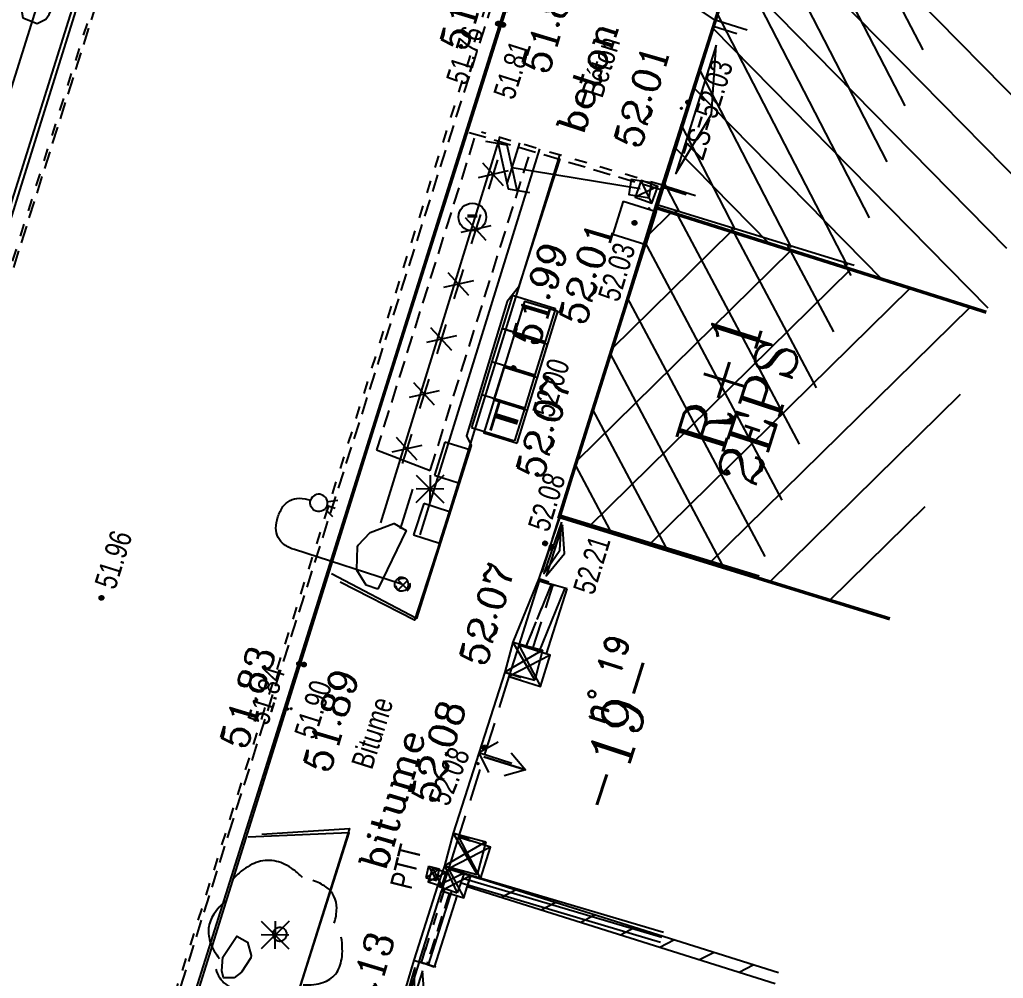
# Model space of a CAD drawing. Extents: x 661856 to 662117, y 6866905 to 6867165.
# Drawn here: x 662049.8 to 662064.02, y 6866967.09 to 6866980.94 of the extents above; entities that cross this region are included whole.
import ezdxf
from ezdxf.enums import TextEntityAlignment as Align

# ---------------------------------------------------------------- set-up
doc = ezdxf.new("R2010")
doc.units = 0
for name, pattern in [('CACHE', [0.375, 0.25, -0.125]), ('CONTINU', [0]), ('DISCONTIN', [0.75, 0.5, -0.25]), ('HIDDEN', [0.375, 0.25, -0.125]), ('JSI_TCO', [1, 0.5, 0.5]), ('JSI_TCO2', [1, 0.5, 0.5]), ('JSI_TIC', [0.2, 0.08, 0.01, -0.1, 0.01]), ('PARALLEL', [0])]:
    doc.linetypes.add(name, pattern=pattern)
doc.layers.get('0').update_dxf_attribs({"linetype": 'CONTINUOUS'})
for name, color, linetype in [('ACCES', 7, 'CONTINU'), ('ALTI', 140, 'CONTINUOUS'), ('ARBRES', 3, 'CONTINU'), ('BATI', 6, 'CONTINUOUS'), ('BORDURE', 7, 'CONTINU'), ('COTE_ALTI', 8, 'CONTINU'), ('COTE_DE_SEUIL', 8, 'CONTINU'), ('ECLAIRAGE_PUBL', 3, 'CONTINU'), ('HACHURE', 7, 'CONTINUOUS'), ('HAIE', 3, 'CONTINU'), ('LIGNE_DIVERS', 7, 'CONTINU'), ('LIMITE', 7, 'CONTINUOUS'), ('MUR', 7, 'CONTINU'), ('NOM_DE_VOIE', 7, 'CONTINU'), ('OBJDIVERS', 104, 'CONTINUOUS'), ('OBJEDF', 240, 'CONTINUOUS'), ('OBJEP', 220, 'CONTINUOUS'), ('OBJET_EAU', 4, 'CONTINU'), ('OBJET_ELECTRIC', 3, 'CONTINU'), ('OBJET_TELECOM', 4, 'CONTINU'), ('OBJTELECOM', 3, 'CONTINUOUS'), ('OUVRAGE_ART_DA', 7, 'CONTINU'), ('OUVRAGE_ART_PI', 7, 'CONTINU'), ('TEXTE', 7, 'CONTINUOUS'), ('VEGETATION', 3, 'CONTINUOUS'), ('VOIRIE', 7, 'CONTINUOUS')]:
    doc.layers.add(name, color=color, linetype=linetype)
doc.styles.add('5-2', font='romand.shx', dxfattribs={"height": 0.35})
doc.styles.add('7-2', font='romanc.shx', dxfattribs={"height": 0.7})
doc.styles.add('COMPLEX', font='COMPLEX')
doc.styles.get("Standard").update_dxf_attribs({"font": 'ARIALUNI.ttf', "height": 2})
doc.linetypes.add('JSI_HAIED', pattern='A,0.48,0.06,-0.1,[138,jsi_form.shx,S=0.05,R=0,X=-0.1,Y=0],0.06', length=0.7)
doc.linetypes.add('JSI_HAIEG', pattern='A,0.48,0.06,-0.1,[137,jsi_form.shx,S=0.05,R=0,X=-0.1,Y=0],0.06', length=0.7)
doc.linetypes.add('JSI_MUD', pattern='A,0.0001,[130,jsi_form.shx,S=0.5,R=0,X=0.875,Y=0],-0.75', length=0.7501)
doc.linetypes.add('JSI_MUG', pattern='A,0.0001,[130,jsi_form.shx,S=0.5,R=0,X=-0.125,Y=0],-0.75', length=0.7501)
doc.linetypes.add('JSI_MUR', pattern='A,1e-06,-0.5,[130,jsi_form.shx,S=0.7,R=315,X=0.05,Y=0],-0.5', length=1.000001)

# ---------------------------------------------------------------- blocks, each defined once
blk = doc.blocks.new('*X119')
at = {"layer": 'MUR', "color": 7, "linetype": 'CONTINU'}
for p, q in [((610695.414, 133474.035), (610695.347, 133473.815)), ((610695.313, 133473.705), (610695.246, 133473.485)), ((610695.212, 133473.375), (610695.145, 133473.155)), ((610695.111, 133473.045), (610695.099, 133473.006))]:
    blk.add_line(p, q, dxfattribs=at)
blk = doc.blocks.new('*X120')
at = {"layer": 'MUR', "color": 7, "linetype": 'CONTINU'}
for p, q in [((610696.171, 133473.986), (610696.371, 133474.093)), ((610696.745, 133473.811), (610696.945, 133473.918)), ((610697.319, 133473.636), (610697.519, 133473.742)), ((610697.893, 133473.46), (610698.093, 133473.567)), ((610698.466, 133473.285), (610698.667, 133473.392)), ((610699.04, 133473.11), (610699.241, 133473.216)), ((610699.614, 133472.934), (610699.814, 133473.041))]:
    blk.add_line(p, q, dxfattribs=at)
blk = doc.blocks.new('*X121')
at = {"layer": 'MUR', "color": 7, "linetype": 'CONTINU'}
for p, q in [((610696.775, 133478.172), (610696.877, 133478.508)), ((610696.591, 133477.569), (610696.714, 133477.971))]:
    blk.add_line(p, q, dxfattribs=at)
blk = doc.blocks.new('*X122')
at = {"layer": 'BATI', "color": 7, "linetype": 'CONTINU'}
for p, q in [((610698.2, 133483.559), (610698.54, 133483.899)), ((610697.703, 133481.93), (610699.406, 133483.633)), ((610697.205, 133480.302), (610700.271, 133483.367)), ((610697.395, 133479.36), (610701.137, 133483.101)), ((610698.266, 133479.099), (610702.002, 133482.835)), ((610699.136, 133478.838), (610702.867, 133482.569)), ((610700.007, 133478.578), (610702.742, 133481.312)), ((610700.877, 133478.317), (610702.245, 133479.684))]:
    blk.add_line(p, q, dxfattribs=at)
blk = doc.blocks.new('*X123')
at = {"layer": 'BATI', "color": 7, "linetype": 'CONTINU'}
for p, q in [((610699.911, 133489.167), (610703.916, 133485.162)), ((610699.647, 133488.3), (610703.652, 133484.295)), ((610699.382, 133487.433), (610703.387, 133483.428)), ((610699.118, 133486.567), (610703.123, 133482.561)), ((610698.853, 133485.7), (610701.591, 133482.962)), ((610698.589, 133484.833), (610699.957, 133483.464))]:
    blk.add_line(p, q, dxfattribs=at)
blk = doc.blocks.new('*X128')
at = {"layer": 'HAIE', "color": 3, "linetype": 'CONTINU'}
for p, q in [((610696.025, 133484.642), (610695.896, 133484.217)), ((610696.177, 133484.48), (610695.745, 133484.379)), ((610696.112, 133484.267), (610695.809, 133484.591)), ((610695.87, 133483.472), (610695.567, 133483.796)), ((610695.783, 133483.846), (610695.654, 133483.422)), ((610695.934, 133483.684), (610695.502, 133483.584)), ((610695.541, 133483.051), (610695.411, 133482.626)), ((610695.627, 133482.676), (610695.325, 133483)), ((610695.692, 133482.889), (610695.26, 133482.788)), ((610695.385, 133481.881), (610695.082, 133482.205)), ((610695.298, 133482.255), (610695.169, 133481.831)), ((610695.45, 133482.093), (610695.018, 133481.993)), ((610695.143, 133481.085), (610694.84, 133481.409)), ((610695.056, 133481.46), (610694.927, 133481.035)), ((610695.208, 133481.297), (610694.776, 133481.197)), ((610694.814, 133480.664), (610694.685, 133480.24)), ((610694.965, 133480.502), (610694.533, 133480.402)), ((610694.901, 133480.29), (610694.598, 133480.614))]:
    blk.add_line(p, q, dxfattribs=at)
blk = doc.blocks.new('P29600')
blk.add_lwpolyline([(0, 0), (1, 0), (1, 1), (0, 1), (0, 0), (1, 1), (0, 1), (1, 0)])
blk = doc.blocks.new('P21100', base_point=(1, 1))
blk.add_circle((1, 1), 1)
blk.add_text('-', height=2.15).set_placement((0.5, 0.25), (1.5, 0.25), align=Align.ALIGNED)
blk = doc.blocks.new('P27600')
for points in [[(0, 0), (1, 0), (1, 0.4), (0, 0.4), (0, 0)], [(0.25, 0), (0.25, 0.4), (0.5, 0.4), (0.5, 0), (0.75, 0), (0.75, 0.4)]]:
    blk.add_lwpolyline(points)
blk.add_text('T', height=0.288964).set_placement((0.023187, 0.061513))
blk = doc.blocks.new('P26800')
for p, q in [((0.364133, -0.342647), (-0.359006, 0.348015)), ((-0.352542, -0.354562), (0.35965, 0.34735))]:
    blk.add_line(p, q)
at = {"linetype": 'CACHE'}
blk.add_circle((0, 0), 0.5, dxfattribs=at)
blk = doc.blocks.new('P30700')
at = {"color": 0}
blk.add_circle((0, 0), 0.05, dxfattribs=at)
blk.add_attdef('COTE30700', text='', height=0.3).set_placement((0, 0.3), align=Align.CENTER)
blk = doc.blocks.new('P30400')
at = {"color": 0}
blk.add_circle((0, 0), 0.05, dxfattribs=at)
blk.add_attdef('COTE30400', text='', height=0.3).set_placement((-0.3, 0.3), align=Align.RIGHT)
blk = doc.blocks.new('P30100')
at = {"color": 0}
blk.add_circle((0, 0), 0.05, dxfattribs=at)
blk.add_attdef('COTE30100', (0.3, 0.3), '', height=0.3)
blk = doc.blocks.new('P30200')
at = {"color": 0}
blk.add_circle((0, 0), 0.05, dxfattribs=at)
blk.add_attdef('COTE30200', (0.3, -0.15), '', height=0.3)
blk = doc.blocks.new('P30800')
at = {"color": 0}
blk.add_circle((0, 0), 0.05, dxfattribs=at)
blk.add_attdef('COTE30800', text='', height=0.3).set_placement((0, -0.6), align=Align.CENTER)
blk = doc.blocks.new('SU415')
at = {"color": 0, "linetype": 'CONTINUOUS'}
for points in [[(0, 0.5), (0, 0)], [(0.1, 0.167), (0.9, 0.167), (0.5, 0.5), (0.1, 0.167)], [(1, 0), (1, 0.5)]]:
    blk.add_lwpolyline(points, dxfattribs=at)
at = {"color": 0, "linetype": 'DISCONTIN'}
blk.add_lwpolyline([(0, 0), (1, 0)], dxfattribs=at)
blk = doc.blocks.new('SU413')
at = {"color": 0, "linetype": 'CONTINUOUS'}
for points in [[(0.429, 1), (0.5, 1.75), (0.571, 1)], [(0.5, 0), (0.5, 1.75), (0.5, 0)], [(0, 0.5), (0, 0)], [(1, 0), (1, 0.5)]]:
    blk.add_lwpolyline(points, dxfattribs=at)
at = {"color": 0, "linetype": 'DISCONTIN'}
blk.add_lwpolyline([(0, 0), (1, 0)], dxfattribs=at)
blk = doc.blocks.new('P23800')
for p, q in [((0, 0.497), (0, 0)), ((0.999, 0.497), (0, 0.497)), ((0.999, 0), (0.999, 0.497)), ((0, 0), (0.999, 0))]:
    blk.add_line(p, q)
blk = doc.blocks.new('P23000')
at = {"color": 3}
for p, q in [((-1, 1), (1, -1)), ((1, 1), (-1, -1)), ((0, 1), (0, -1)), ((1, 0), (-1, 0))]:
    blk.add_line(p, q, dxfattribs=at)
blk = doc.blocks.new('$B_200')
at = {"color": 0, "linetype": 'BYBLOCK', "flags": 128}
for points in [[(0, -0.5, -0.414214), (-0.5, 0, -0.414214), (0, 0.5)], [(0, -0.5, 0.414214), (0.5, 0, 0.414214), (0, 0.5)]]:
    blk.add_lwpolyline(points, format="xyb", dxfattribs=at)
blk = doc.blocks.new('$B_220')
at = {"color": 0, "linetype": 'BYBLOCK', "flags": 128}
for points in [[(0.2972, 0.2716, 0.039633), (0.2729, 0.3437, 0.053426), (0.2409, 0.4008, 0.147584), (0.1538, 0.4704, 0.071882), (0.0987, 0.4828, 0.058066), (0.0359, 0.4803, 0.043501), (-0.0346, 0.4629, 0.032041), (-0.1128, 0.4306)], [(-0.195, 0.3513, 0.077685), (-0.3026, 0.3364, 0.115926), (-0.3794, 0.2917, 0.119307), (-0.4255, 0.2171, 0.082378), (-0.4409, 0.1128)], [(0.4613, -0.0462, 0.087593), (0.487, 0.0333, 0.096392), (0.4819, 0.1128, 0.080457), (0.446, 0.1922, 0.056881), (0.3794, 0.2716)], [(-0.4409, 0.0334, 0.03619), (-0.4742, -0.0436, 0.046233), (-0.4922, -0.1156, 0.121403), (-0.4819, -0.2447, 0.119181), (-0.4102, -0.354, 0.044648), (-0.3512, -0.4012, 0.034835), (-0.2769, -0.4434)], [(0.3794, -0.3641, 0.076898), (0.4306, -0.3193, 0.090424), (0.4613, -0.2646, 0.083207), (0.4715, -0.2001, 0.062964), (0.4613, -0.1256)], [(-0.1128, -0.4434, 0.078382), (0.005, -0.498, 0.113914), (0.1127, -0.503, 0.115194), (0.21, -0.4583, 0.080222), (0.2972, -0.3641)]]:
    blk.add_lwpolyline(points, format="xyb", dxfattribs=at)
blk = doc.blocks.new('$B_001')
at = {"color": 0, "linetype": 'BYBLOCK', "flags": 128}
for points in [[(0, 0), (0, 1)], [(0, 1), (1, 1)], [(1, 0), (1, 1)], [(0, 0), (1, 0)]]:
    blk.add_lwpolyline(points, dxfattribs=at)
blk = doc.blocks.new('$B_030')
at = {"color": 0, "linetype": 'BYBLOCK', "flags": 128}
for points in [[(0, 0), (0, 1)], [(0, 1), (1, 1)], [(0, 1), (1, 0)], [(0, 0), (1, 1)], [(1, 0), (1, 1)], [(0, 0), (1, 0)]]:
    blk.add_lwpolyline(points, dxfattribs=at)
blk = doc.blocks.new('$B_130')
at = {"color": 0, "linetype": 'BYBLOCK', "flags": 128}
for points in [[(0, 0), (0, 0.8125, -0.08), (0.0117, 0.8945, -0.117647), (0.0469, 0.9531, -0.117647), (0.1055, 0.9883, -0.08), (0.1875, 1, -0.08), (0.2695, 0.9883, -0.117647), (0.3281, 0.9531, -0.117647), (0.3633, 0.8945, -0.08), (0.375, 0.8125)], [(0.375, 0.6875, -0.414214), (0.3125, 0.75, -0.414214), (0.375, 0.8125)], [(0.375, 0.6875, 0.414214), (0.4375, 0.75, 0.414214), (0.375, 0.8125)]]:
    blk.add_lwpolyline(points, format="xyb", dxfattribs=at)
for points in [[(0.3438, 0.6875), (0.3125, 0.625)], [(0.375, 0.6875), (0.375, 0.625)], [(0.4063, 0.6875), (0.4375, 0.625)]]:
    blk.add_lwpolyline(points, dxfattribs=at)
blk = doc.blocks.new('$B_137')
at = {"color": 0, "linetype": 'BYBLOCK', "flags": 128}
for points in [[(-0.1562, 0.875), (0.1563, 1), (0.1563, 1.1563)], [(-0.1562, 0.7813), (-0.1562, 0.9375), (0.1563, 1.0625)], [(0, 0), (0, 0.9375)]]:
    blk.add_lwpolyline(points, dxfattribs=at)
blk.add_lwpolyline([(-0.055, -0.075), (0.055, -0.075), (0.055, 0.075), (-0.055, 0.075)], close=True)
blk = doc.blocks.new('$B_027')
at = {"color": 0, "linetype": 'BYBLOCK', "flags": 128}
for points in [[(-0.5, -0.5), (0.5, -0.5), (0.5, -0.188)], [(-0.5, -0.5), (-0.5, -0.188)]]:
    blk.add_lwpolyline(points, dxfattribs=at)
blk.add_lwpolyline([(-0.406, -0.406), (0.406, -0.406), (0, -0.188)], close=True, dxfattribs=at)
blk = doc.blocks.new('$B_028')
at = {"color": 0, "linetype": 'BYBLOCK', "flags": 128}
for points in [[(0, 0.5), (0, -0.5), (0.0938, -0.0625)], [(-0.5, -0.5), (-0.5, 0)], [(0.5, 0), (0.5, -0.5)], [(-0.0937, -0.0625), (0, -0.5)], [(-0.5, -0.5), (0.5, -0.5)]]:
    blk.add_lwpolyline(points, dxfattribs=at)
blk = doc.blocks.new('$B_170')
at = {"color": 0, "linetype": 'BYBLOCK', "flags": 128}
for points in [[(-0.5, 0), (-0.5, 1)], [(0.5, 0), (0.5, 1)]]:
    blk.add_lwpolyline(points, dxfattribs=at)
blk = doc.blocks.new('$B_210')
at = {"linetype": 'CONTINUOUS'}
blk.add_hatch(color=0, dxfattribs=at).paths.add_polyline_path([(0, -0.5, -1), (0, 0.5, -1)])
at = {"color": 0, "linetype": 'BYBLOCK', "flags": 128}
blk.add_lwpolyline([(0, -0.5, -1), (0, 0.5, -1)], format="xyb", close=True, dxfattribs=at)

msp = doc.modelspace()

# ---------------------------------------------------------------- hatches: boundary and pattern name
at = {"layer": 'HACHURE', "linetype": 'CONTINUOUS', "ltscale": 2}
h = msp.add_hatch(dxfattribs=at)
h.set_pattern_fill('_USER', color=256, scale=0.6, angle=117.2855, style=0, pattern_type=0)
h.set_pattern_definition([(117.28546, (661958.265, 6866695.073), (-0.5332402, -0.2750544), [])])
h.paths.add_polyline_path([(662063.164, 6866991.33), (662066.022, 6866990.417), (662061.851, 6866977.358), (662058.993, 6866978.271)])
h = msp.add_hatch(dxfattribs=at)
h.set_pattern_fill('_USER', color=256, scale=0.6, angle=117.9719, style=0, pattern_type=0)
h.set_pattern_definition([(117.97188, (661958.265, 6866695.073), (-0.5299067, -0.2814229), [])])
h.paths.add_polyline_path([(662058.993, 6866978.271), (662061.862, 6866977.392), (662060.486, 6866972.902), (662057.618, 6866973.781)])

# ---------------------------------------------------------------- linework, layer by layer
at = {"layer": 'BATI', "color": 7, "linetype": 'CONTINU', "const_width": 0.05}
for points in [[(662067.904, 6866989.854), (662063.136, 6866991.359), (662059.004, 6866978.22), (662063.77, 6866976.711)], [(662063.77, 6866976.711), (662059.004, 6866978.22), (662057.599, 6866973.757), (662062.377, 6866972.281)]]:
    msp.add_lwpolyline(points, dxfattribs=at)
at = {"layer": 'BATI', "linetype": 'JSI_TCO2', "ltscale": 2, "elevation": 57.333, "flags": 128}
for points in [[(662063.164, 6866991.33), (662058.993, 6866978.271)], [(662058.993, 6866978.271), (662057.618, 6866973.781)], [(662058.993, 6866978.271), (662061.862, 6866977.392)], [(662057.618, 6866973.781), (662060.486, 6866972.902)]]:
    msp.add_lwpolyline(points, dxfattribs=at)
at = {"layer": 'BORDURE', "linetype": 'JSI_TCO', "ltscale": 2, "elevation": 57.333, "flags": 128}
msp.add_lwpolyline([(662041.018, 6866950.704), (662054.066, 6866992.239), (662058.775, 6867007.264), (662065.75, 6867029.431, 0.009327), (662065.906, 6867029.968, 0.004948), (662066.1, 6867030.711, 0.020273), (662066.199, 6867031.194, 0.021293), (662066.291, 6867031.965, 0.016042), (662066.331, 6867032.858)], format="xyb", dxfattribs=at)
at = {"layer": 'BORDURE', "color": 7, "linetype": 'CONTINUOUS'}
for points in [[(662046.608, 6866968.243), (662053.173, 6866989.259), (662059.294, 6867008.866)], [(662065.057, 6867007.146), (662061.3, 6866995.243), (662055.095, 6866975.591), (662049.384, 6866957.326), (662046.569, 6866948.341)], [(662057.603, 6866978.914), (662057.012, 6866977.074), (662056.846, 6866976.866), (662056.262, 6866974.925), (662056.329, 6866974.788), (662055.539, 6866972.284), (662054.309, 6866972.93)], [(662053.771, 6866966.686), (662054.567, 6866969.189), (662053.104, 6866969.125)]]:
    msp.add_lwpolyline(points, dxfattribs=at)
at = {"layer": 'BORDURE', "linetype": 'JSI_TCO', "ltscale": 2, "elevation": 57.333, "flags": 128}
for points in [[(662061.704, 6866996.653), (662050.553, 6866961.224)], [(662057.605, 6866978.983), (662055.879, 6866973.405)], [(662055.879, 6866973.405), (662055.509, 6866972.261), (662054.436, 6866972.81)], [(662053.301, 6866969.172), (662054.57, 6866969.252), (662053.545, 6866965.986)]]:
    msp.add_lwpolyline(points, dxfattribs=at)
at = {"layer": 'BORDURE', "color": 7, "linetype": 'CONTINUOUS'}
for points in [[(662049.85, 6866980.966, 51.895), (662050.059, 6866980.884, 51.886), (662050.184, 6866980.944, 51.88), (662050.233, 6866981.011, 51.874), (662050.372, 6866981.328, 51.848), (662050.397, 6866981.737, 51.818), (662050.382, 6866981.783, 51.824), (662050.208, 6866981.936, 51.855), (662050.019, 6866981.924, 51.88), (662049.996, 6866981.893, 51.881), (662049.888, 6866981.692, 51.884), (662049.811, 6866981.181, 51.892)], [(662054.981, 6866972.712, 51.949), (662054.81, 6866972.766, 51.939), (662054.678, 6866972.986, 51.925), (662054.675, 6866972.996, 51.925), (662054.686, 6866973.322, 51.929), (662054.697, 6866973.345, 51.929), (662054.868, 6866973.53, 51.912), (662055.212, 6866973.661, 51.886), (662055.214, 6866973.661, 51.886), (662055.386, 6866973.556, 51.918)], [(662052.902, 6866967.094, 52.02), (662052.749, 6866967.094, 51.98), (662052.726, 6866967.194, 51.981), (662052.741, 6866967.392, 51.984), (662052.94, 6866967.695, 51.988), (662052.943, 6866967.697, 51.988), (662053.097, 6866967.609, 51.992), (662053.15, 6866967.415, 51.997), (662053.143, 6866967.383, 51.999), (662053.008, 6866967.175, 52.013)]]:
    msp.add_polyline3d(points, close=True, dxfattribs=at)
at = {"layer": 'HAIE', "color": 3, "linetype": 'HIDDEN'}
for points in [[(662056.373, 6866979.226), (662054.96, 6866974.723)], [(662055.736, 6866974.425), (662057.165, 6866978.977)]]:
    msp.add_lwpolyline(points, dxfattribs=at)
at = {"layer": 'HAIE', "color": 3, "linetype": 'CONTINUOUS'}
msp.add_lwpolyline([(662054.96, 6866974.723), (662055.736, 6866974.425)], dxfattribs=at)
at = {"layer": 'LIGNE_DIVERS', "color": 7, "linetype": 'HIDDEN'}
for points in [[(662046.796, 6866968.057), (662054.247, 6866991.769), (662061.39, 6867014.469)], [(662067.028, 6867014.369), (662059.588, 6866990.489), (662052.878, 6866969.357), (662046.052, 6866947.616)], [(662059.855, 6866980.928), (662057.336, 6866982.635)], [(662056.298, 6866979.31), (662059.085, 6866978.479)]]:
    msp.add_lwpolyline(points, dxfattribs=at)
at = {"layer": 'LIMITE', "linetype": 'JSI_MUG', "ltscale": 0.4}
msp.add_line((662057.488, 6866972.791, 109.436), (662057.338, 6866972.42, 109.425), dxfattribs=at)
at = {"layer": 'LIMITE', "linetype": 'JSI_MUD', "ltscale": 0.4}
msp.add_line((662057.263, 6866972.238, 109.42), (662057.112, 6866971.867, 109.409), dxfattribs=at)
at = {"layer": 'LIMITE', "linetype": 'JSI_MUG', "ltscale": 0.22}
msp.add_line((662055.946, 6866968.392, 109.457), (662055.879, 6866968.183, 109.461), dxfattribs=at)
at = {"layer": 'LIMITE', "linetype": 'JSI_MUD', "ltscale": 0.22}
msp.add_line((662055.669, 6866967.524, 109.474), (662055.603, 6866967.315, 109.478), dxfattribs=at)
at = {"layer": 'LIMITE', "linetype": 'JSI_TCO', "ltscale": 2, "elevation": 57.333, "flags": 128}
for points in [[(662057.303, 6866972.866), (662056.927, 6866971.943)], [(662057.674, 6866972.715), (662057.298, 6866971.792)], [(662055.841, 6866968.426), (662055.498, 6866967.348)], [(662056.05, 6866968.359), (662055.708, 6866967.281)]]:
    msp.add_lwpolyline(points, dxfattribs=at)
at = {"layer": 'LIMITE', "linetype": 'JSI_TIC', "ltscale": 2, "elevation": 57.333, "flags": 128}
for points in [[(662057.488, 6866972.791), (662057.112, 6866971.867)], [(662055.946, 6866968.392), (662055.603, 6866967.315)]]:
    msp.add_lwpolyline(points, dxfattribs=at)
at = {"layer": 'LIMITE', "elevation": 57.333, "flags": 128}
for points in [[(662056.228, 6866968.609), (662059.104, 6866967.754)], [(662056.185, 6866968.465), (662059.061, 6866967.61)]]:
    msp.add_lwpolyline(points, dxfattribs=at)
at = {"layer": 'LIMITE', "linetype": 'JSI_MUR', "ltscale": 0.15, "elevation": 57.333, "flags": 128}
msp.add_lwpolyline([(662056.207, 6866968.537), (662059.082, 6866967.682)], dxfattribs=at)
at = {"layer": 'MUR', "color": 7, "linetype": 'PARALLEL'}
for points in [[(662057.308, 6866972.833), (662057.016, 6866971.901)], [(662057.416, 6866971.775), (662057.712, 6866972.716)], [(662060.768, 6866967.167), (662056.317, 6866968.569)], [(662056.271, 6866968.415), (662060.72, 6866967.014)], [(662055.576, 6866967.326), (662055.899, 6866968.349)], [(662056.119, 6866968.281), (662055.794, 6866967.25)]]:
    msp.add_lwpolyline(points, dxfattribs=at)
at = {"layer": 'MUR', "color": 7, "linetype": 'CONTINUOUS'}
for points in [[(662057.712, 6866972.716), (662057.308, 6866972.833)], [(662056.317, 6866968.569), (662056.271, 6866968.415)], [(662055.794, 6866967.25), (662055.576, 6866967.326)]]:
    msp.add_lwpolyline(points, dxfattribs=at)
at = {"layer": 'VEGETATION', "linetype": 'JSI_HAIEG', "ltscale": 2, "elevation": 57.333, "flags": 128}
for points in [[(662064.078, 6867025.826), (662058.876, 6867009.284), (662053.545, 6866992.278), (662040.404, 6866950.364)], [(662055.02, 6866973.671), (662056.745, 6866979.249)]]:
    msp.add_lwpolyline(points, dxfattribs=at)
at = {"layer": 'VEGETATION', "linetype": 'JSI_HAIED', "ltscale": 2, "elevation": 57.333, "flags": 128}
msp.add_lwpolyline([(662055.593, 6866973.494), (662057.318, 6866979.072)], dxfattribs=at)
at = {"layer": 'VEGETATION', "linetype": 'JSI_MUD', "ltscale": 0.6, "elevation": 57.333, "flags": 128}
msp.add_lwpolyline([(662056.854, 6866978.588), (662057.032, 6866979.161)], dxfattribs=at)
at = {"layer": 'VEGETATION', "linetype": 'JSI_MUG', "ltscale": 0.6, "elevation": 57.333, "flags": 128}
msp.add_lwpolyline([(662055.306, 6866973.583), (662055.484, 6866974.156)], dxfattribs=at)
at = {"layer": 'VOIRIE', "linetype": 'JSI_TIC', "ltscale": 2, "elevation": 57.333, "flags": 128}
msp.add_lwpolyline([(662041.275, 6866950.623), (662054.324, 6866992.158), (662059.032, 6867007.183), (662066.008, 6867029.35, 0.009304), (662066.166, 6867029.894, 0.004973), (662066.361, 6867030.645, 0.02036), (662066.465, 6867031.15, 0.021232), (662066.56, 6867031.941, 0.016104), (662066.601, 6867032.854)], format="xyb", dxfattribs=at)
for points in [[(662061.446, 6866996.734), (662050.296, 6866961.305)], [(662059.09, 6866978.547), (662056.479, 6866979.313)]]:
    msp.add_lwpolyline(points, dxfattribs=at)

# ---------------------------------------------------------------- block references
at = {"layer": 'ACCES', "color": 7, "linetype": 'CONTINU'}
for name, p, xscale, yscale, rotation in [('SU415', (662059.827, 6866980.838), 2.431948999870047, 0.7045345003656845, 252.536462707882), ('SU415', (662057.599, 6866973.757), 0.9692357996910161, 0.4684300004140289, 252.534362701165), ('SU413', (662056.873, 6866971.446), 2.427540000373436, 0.3622976998368538, 252.5540627116829), ('SU415', (662055.576, 6866967.326), 1.076798999844857, 0.505421399935299, 252.5569627077981)]:
    msp.add_blockref(name, p, dxfattribs=dict(at, xscale=xscale, yscale=yscale, rotation=rotation))
at = {"layer": 'ALTI', "linetype": 'CONTINUOUS'}
for p, xscale, yscale, rotation in [((662056.715, 6866980.881, 57.333), 0.0600000002684697, 0.0600000002684697, 252.5298870261085), ((662056.788, 6866980.863, 57.333), 0.0600000002684697, 0.0600000002684697, 252.5298870261085), ((662058.687, 6866978.003, 57.333), 0.0599999996071354, 0.0599999996071354, 252.9718813779785), ((662056.938, 6866975.905, 57.333), 0.0600000000534025, 0.0600000000534025, 252.8111676873245), ((662057.396, 6866973.372, 57.333), 0.0599999998753211, 0.0599999998753211, 342.9722840830038), ((662057.491, 6866973.323, 57.333), 0.0599999998753211, 0.0599999998753211, 342.9722840830038), ((662050.985, 6866972.584, 57.333), 0.0600000001065417, 0.0600000001065417, 72.55906148115635), ((662053.843, 6866971.631, 57.333), 0.0600000002684697, 0.0600000002684697, 252.5298870261085), ((662053.911, 6866971.621, 57.333), 0.0600000002684697, 0.0600000002684697, 252.5298870261085), ((662056.524, 6866970.422, 57.333), 0.0599999995958607, 0.0599999995958607, 247.8370591671505)]:
    msp.add_blockref('$B_210', p, dxfattribs=dict(at, xscale=xscale, yscale=yscale, rotation=rotation))
at = {"layer": 'ARBRES', "color": 3, "linetype": 'CONTINU', "xscale": 0.1999999999095632, "yscale": 0.1999999999095632, "rotation": 359.5109626559351}
for p in [(662055.732, 6866974.157), (662053.494, 6866967.713)]:
    msp.add_blockref('P23000', p, dxfattribs=at)
at = {"layer": 'BATI', "color": 7, "linetype": 'CONTINU', "rotation": 359.5109627095217}
for name in ['*X123', '*X122']:
    msp.add_blockref(name, (50243.611, 6738711.553), dxfattribs=at)
at = {"layer": 'BATI', "linetype": 'CONTINUOUS'}
for name, xscale, yscale, rotation in [('$B_170', 2.504600000410578, 0.5000000000742785, 252.6764214252366), ('$B_210', 0.0600000000964002, 0.0600000000964002, 252.6764215325167)]:
    msp.add_blockref(name, (662059.463, 6866979.743, 57.333), dxfattribs=dict(at, xscale=xscale, yscale=yscale, rotation=rotation))
at = {"layer": 'COTE_ALTI', "color": 8}
ref = msp.add_blockref('P30700', (662056.85, 6866981.066, 51.724), dxfattribs=dict(at, xscale=0.2000000003706532, yscale=0.2000000003706532, rotation=73.31096317646008))
ref.add_attrib('COTE30700', '51.72', dxfattribs={"color": 8, "height": 0.4, "rotation": 73.311, "style": 'COMPLEX'}).set_placement((662056.467, 6866981.181, 51.724), align=Align.CENTER)
ref = msp.add_blockref('P30800', (662056.884, 6866981.075, 51.804), dxfattribs=dict(at, xscale=0.2000000003706532, yscale=0.2000000003706532, rotation=73.31096317646008))
ref.add_attrib('COTE30800', '51.80', dxfattribs={"color": 8, "height": 0.4, "rotation": 73.311, "style": 'COMPLEX'}).set_placement((662057.65, 6866980.846, 51.804), align=Align.CENTER)
ref = msp.add_blockref('P30400', (662058.898, 6866978.21, 52.008), dxfattribs=dict(at, xscale=0.2000000003706532, yscale=0.2000000003706532, rotation=73.31096317646008))
ref.add_attrib('COTE30400', '52.01', dxfattribs={"color": 8, "height": 0.4, "rotation": 73.311, "style": 'COMPLEX'}).set_placement((662058.4, 6866977.942, 52.008), align=Align.RIGHT)
ref = msp.add_blockref('P30200', (662056.989, 6866975.866, 51.988), dxfattribs=dict(at, xscale=0.2000000003706532, yscale=0.2000000003706532, rotation=73.31096317646008))
ref.add_attrib('COTE30200', '51.99', (662057.296, 6866976.192, 51.988), dxfattribs={"color": 8, "height": 0.4, "rotation": 73.311, "style": 'COMPLEX'})
ref = msp.add_blockref('P30100', (662057.619, 6866973.779, 52.065), dxfattribs=dict(at, xscale=0.2000000003706532, yscale=0.2000000003706532, rotation=73.31096317646008))
ref.add_attrib('COTE30100', '52.07', (662057.35, 6866974.277, 52.065), dxfattribs={"color": 8, "height": 0.4, "rotation": 73.311, "style": 'COMPLEX'})
ref = msp.add_blockref('P30700', (662053.675, 6866970.979, 51.83), dxfattribs=dict(at, xscale=0.2000000003706532, yscale=0.2000000003706532, rotation=73.31096317646008))
ref.add_attrib('COTE30700', '51.83', dxfattribs={"color": 8, "height": 0.4, "rotation": 73.311, "style": 'COMPLEX'}).set_placement((662053.291, 6866971.094, 51.83), align=Align.CENTER)
ref = msp.add_blockref('P30800', (662053.727, 6866970.982, 51.894), dxfattribs=dict(at, xscale=0.2000000003706532, yscale=0.2000000003706532, rotation=73.31096317646008))
ref.add_attrib('COTE30800', '51.89', dxfattribs={"color": 8, "height": 0.4, "rotation": 73.311, "style": 'COMPLEX'}).set_placement((662054.493, 6866970.752, 51.894), align=Align.CENTER)
at = {"layer": 'COTE_DE_SEUIL', "color": 8}
ref = msp.add_blockref('P30700', (662059.365, 6866979.657, 52.007), dxfattribs=dict(at, xscale=0.2000000003706532, yscale=0.2000000003706532, rotation=73.31096317646008))
ref.add_attrib('COTE30700', '52.01', dxfattribs={"color": 8, "height": 0.4, "rotation": 73.311, "style": 'COMPLEX'}).set_placement((662058.982, 6866979.772, 52.007), align=Align.CENTER)
ref = msp.add_blockref('P30400', (662057.463, 6866973.284, 52.067), dxfattribs=dict(at, xscale=0.2000000003706532, yscale=0.2000000003706532, rotation=73.31096317646008))
ref.add_attrib('COTE30400', '52.07', dxfattribs={"color": 8, "height": 0.4, "rotation": 73.311, "style": 'COMPLEX'}).set_placement((662056.965, 6866973.016, 52.067), align=Align.RIGHT)
ref = msp.add_blockref('P30700', (662056.426, 6866970.189, 52.076), dxfattribs=dict(at, xscale=0.2000000003706532, yscale=0.2000000003706532, rotation=73.31096317646008))
ref.add_attrib('COTE30700', '52.08', dxfattribs={"color": 8, "height": 0.4, "rotation": 73.311, "style": 'COMPLEX'}).set_placement((662056.043, 6866970.304, 52.076), align=Align.CENTER)
ref = msp.add_blockref('P30700', (662055.394, 6866966.85, 52.13), dxfattribs=dict(at, xscale=0.2000000003706532, yscale=0.2000000003706532, rotation=73.31096317646008))
ref.add_attrib('COTE30700', '52.13', dxfattribs={"color": 8, "height": 0.4, "rotation": 73.311, "style": 'COMPLEX'}).set_placement((662055.011, 6866966.965, 52.13), align=Align.CENTER)
at = {"layer": 'ECLAIRAGE_PUBL', "color": 3, "linetype": 'CONTINU', "xscale": 0.1999999999095632, "yscale": 0.1999999999095632, "rotation": 359.5109626559351}
msp.add_blockref('P26800', (662055.342, 6866972.77), dxfattribs=at)
at = {"layer": 'HAIE', "color": 3, "linetype": 'CONTINU', "rotation": 359.5109627095217}
msp.add_blockref('*X128', (50243.611, 6738711.553), dxfattribs=at)
at = {"layer": 'LIMITE', "linetype": 'CONTINUOUS'}
for name, p, xscale, yscale, rotation in [('$B_027', (662057.697, 6866973.242, 57.333), 0.967088423715853, 0.5000000000742785, 251.0165694475053), ('$B_030', (662056.927, 6866971.943, 57.333), 0.4476985708036822, 0.4477000003075688, 255.3089006938935), ('$B_028', (662056.678, 6866970.27, 57.333), 2.443212322006264, 0.5000000000742785, 252.1808883429776), ('$B_030', (662056.066, 6866969.184, 57.333), 0.4888065159634249, 0.4887999996986071, 255.4287061896532), ('$B_030', (662055.943, 6866968.711, 57.333), 0.302723768877758, 0.3026999997175894, 250.2700061346013), ('$B_027', (662055.592, 6866966.783, 57.333), 1.031014810485398, 0.5000000000742785, 253.6048658859566)]:
    msp.add_blockref(name, p, dxfattribs=dict(at, xscale=xscale, yscale=yscale, rotation=rotation))
at = {"layer": 'MUR', "color": 7, "linetype": 'CONTINU', "rotation": 359.5109627095217}
for name in ['*X121', '*X119', '*X120']:
    msp.add_blockref(name, (50243.611, 6738711.553), dxfattribs=at)
at = {"layer": 'OBJDIVERS', "linetype": 'CONTINUOUS', "xscale": 0.4999103916530538, "yscale": 0.5000000000742785, "rotation": 252.9690193770611}
msp.add_blockref('$B_001', (662058.521, 6866978.315, 57.333), dxfattribs=at)
at = {"layer": 'OBJEDF', "linetype": 'CONTINUOUS', "xscale": 2.000000000327882, "yscale": 2.000000000327882, "rotation": 80.71335662522297}
msp.add_blockref('$B_137', (662058.769, 6866978.495, 57.333), dxfattribs=at)
at = {"layer": 'OBJEP', "linetype": 'CONTINUOUS'}
for name, xscale, yscale, rotation in [('$B_130', 2.000000000293066, 2.000000000293066, 72.07346372554824), ('$B_200', 0.2000000003130554, 0.2000000003130554, 72.07346373431902)]:
    msp.add_blockref(name, (662055.323, 6866972.781, 57.333), dxfattribs=dict(at, xscale=xscale, yscale=yscale, rotation=rotation))
at = {"layer": 'OBJET_EAU', "color": 4, "linetype": 'CONTINU', "xscale": 0.1999999999095632, "yscale": 0.1999999999095632, "rotation": 359.5109626559351}
msp.add_blockref('P21100', (662056.345, 6866978.086), dxfattribs=at)
at = {"layer": 'OBJET_ELECTRIC', "color": 3, "linetype": 'CONTINU'}
for p, xscale, yscale, rotation in [((662059.023, 6866978.528), 0.2539467999902749, 0.2539467999902749, 160.4338627287252), ((662055.771, 6866968.68), 0.2071352000094527, 0.2071352000094527, 251.5134627027537)]:
    msp.add_blockref('P29600', p, dxfattribs=dict(at, xscale=xscale, yscale=yscale, rotation=rotation))
at = {"layer": 'OBJET_TELECOM', "color": 4, "linetype": 'CONTINU', "xscale": 1.990937999774694, "yscale": 1.256861000213284, "rotation": 72.81456270704193}
msp.add_blockref('P27600', (662056.99, 6866974.818), dxfattribs=at)
at = {"layer": 'OBJTELECOM', "linetype": 'CONTINUOUS'}
for name, p, xscale, yscale, rotation in [('$B_001', (662056.923, 6866976.956, 57.333), 0.4999948998320722, 0.6499999998173706, 252.8164276990853), ('$B_001', (662056.776, 6866976.479, 57.333), 0.5000236497752846, 0.6499999998173706, 252.8054525182107), ('$B_001', (662056.628, 6866976.001, 57.333), 0.4999948998664652, 0.6499999998173706, 252.8164276863404), ('$B_001', (662056.48, 6866975.523, 57.333), 0.4999278745531625, 0.6499999998173706, 252.8021565426821), ('$B_030', (662055.713, 6866968.707, 57.333), 0.1707552926475489, 0.1579000002490812, 256.1093688753264)]:
    msp.add_blockref(name, p, dxfattribs=dict(at, xscale=xscale, yscale=yscale, rotation=rotation))
at = {"layer": 'OUVRAGE_ART_DA', "color": 7, "linetype": 'CONTINU'}
for p, xscale, yscale, rotation in [((662056.159, 6866974.243), 0.5036268004130914, 0.7587180004435092, 72.65922272763332), ((662055.868, 6866973.375), 0.4753366999671702, 0.7887733003218629, 71.87656271188087)]:
    msp.add_blockref('P23800', p, dxfattribs=dict(at, xscale=xscale, yscale=yscale, rotation=rotation))
at = {"layer": 'OUVRAGE_ART_PI', "color": 7, "linetype": 'CONTINU'}
for p, xscale, yscale, rotation in [((662057.016, 6866971.901), 0.4767148000269924, 0.4767148000269924, 252.558462708405), ((662056.145, 6866969.13), 0.4833300997893541, 0.4833300997893541, 252.425762707071), ((662055.999, 6866968.67), 0.3353356000186981, 0.3353356000186981, 252.697162717181)]:
    msp.add_blockref('P29600', p, dxfattribs=dict(at, xscale=xscale, yscale=yscale, rotation=rotation))
at = {"layer": 'VEGETATION', "linetype": 'CONTINUOUS'}
for name, xscale, yscale, rotation in [('$B_220', 1.999999999953182, 1.999999999953182, 252.585325225171), ('$B_200', 0.2000000003681926, 0.2000000003681926, 252.5853252412003)]:
    msp.add_blockref(name, (662053.562, 6866967.725, 57.333), dxfattribs=dict(at, xscale=xscale, yscale=yscale, rotation=rotation))

# ---------------------------------------------------------------- texts
at = {"layer": 'ALTI', "linetype": 'CONTINUOUS', "width": 0.75}
for s, rotation, p in [('51.76', 72.5299, (662056.514, 6866980.776, 57.333)), ('51.84', 72.5299, (662053.643, 6866971.527, 57.333)), ('52.08', 67.8371, (662056.315, 6866970.335, 57.333))]:
    msp.add_text(s, height=0.32, rotation=rotation, dxfattribs=at).set_placement(p, align=Align.RIGHT)
for s, p in [('51.81', (662056.892, 6866980.662, 57.333)), ('51.90', (662054.016, 6866971.421, 57.333))]:
    msp.add_text(s, height=0.32, rotation=72.5299, dxfattribs=at).set_placement(p, align=Align.TOP_RIGHT)
for s, rotation, p in [('52.03', 72.9719, (662058.552, 6866977.694, 57.333)), ('52.00', 72.8112, (662057.603, 6866976.021, 57.333))]:
    msp.add_text(s, height=0.32, rotation=rotation, dxfattribs=at).set_placement(p, align=Align.MIDDLE_RIGHT)
msp.add_text('52.08', height=0.32, rotation=72.8143, dxfattribs=at).set_placement((662057.14, 6866973.616, 57.333), align=Align.TOP_LEFT)
msp.add_text('51.96', height=0.32, rotation=72.5591, dxfattribs=at).set_placement((662051.032, 6866972.737, 57.333), align=Align.MIDDLE_LEFT)
msp.add_text('52.21', height=0.32, rotation=72.8143, dxfattribs=at).set_placement((662058.098, 6866972.612, 57.333))
at = {"layer": 'BATI', "linetype": 'CONTINUOUS', "width": 0.75}
msp.add_text('ZS=52.03', height=0.32, rotation=72.6764, dxfattribs=at).set_placement((662059.897, 6866979.592, 57.333), align=Align.CENTER)
at = {"layer": 'BATI', "style": '7-2'}
msp.add_text('R+1', height=0.7, rotation=72.4839, dxfattribs=at).set_placement((662059.946, 6866974.641, 57.333))
at = {"layer": 'NOM_DE_VOIE', "color": 7, "style": 'COMPLEX'}
for s, height, rotation, p in [('beton', 0.4, 71.9815, (662057.941, 6866979.253)), ('2EPS', 0.6, 71.8351, (662060.43, 6866974.154)), ('-19-', 0.6, 71.8509, (662058.354, 6866969.414)), ('bitume', 0.4, 73.5637, (662055.087, 6866968.614))]:
    msp.add_text(s, height=height, rotation=rotation, dxfattribs=at).set_placement(p)
at = {"layer": 'OBJTELECOM', "linetype": 'CONTINUOUS', "width": 0.75}
msp.add_text('PTT', height=0.32, rotation=76.1094, dxfattribs=at).set_placement((662055.537, 6866968.662, 57.333), align=Align.CENTER)
at = {"layer": 'TEXTE', "linetype": 'CONTINUOUS', "width": 0.75}
for s, p in [('Béton', (662058.2, 6866980.257, 57.333)), ('Bitume', (662054.898, 6866970.634, 57.333))]:
    msp.add_text(s, height=0.32, rotation=72.5299, dxfattribs=at).set_placement(p, align=Align.MIDDLE_CENTER)
at = {"layer": 'TEXTE', "style": '5-2'}
msp.add_text('n° 19', height=0.35, rotation=72.4698, dxfattribs=at).set_placement((662058.24, 6866970.731, 57.333))

doc.saveas('drawing.dxf')
